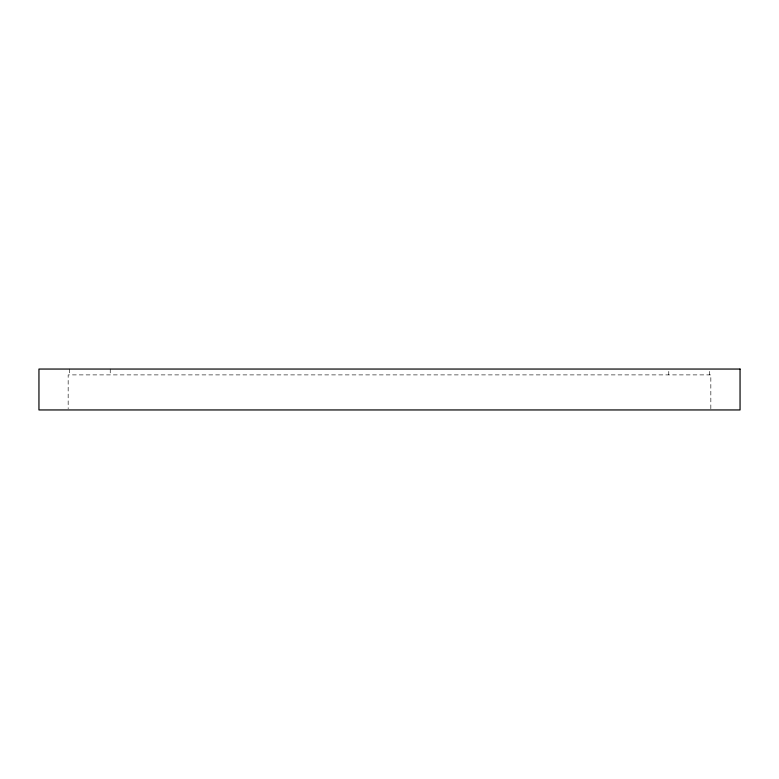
<?xml version="1.0" encoding="UTF-8"?>
<svg xmlns="http://www.w3.org/2000/svg" width="779" height="779" viewBox="0 0 779 779"><rect width="100%" height="100%" fill="white"/><g stroke="black" fill="none" stroke-linecap="round" stroke-linejoin="round"><path stroke-width="0.58" stroke-dasharray="3.9 2.92" d="M710.837 408.741L710.837 374.894L68.162 374.894L68.162 408.741M709.669 371.388L709.669 374.894M668.771 371.388L668.771 374.894M110.228 369.051L110.228 374.894M69.331 369.051L69.331 374.894"/><path stroke-width="1.17" d="M740.05 369.051L38.95 369.051L38.95 409.949L740.05 409.949L740.05 369.051"/></g></svg>
